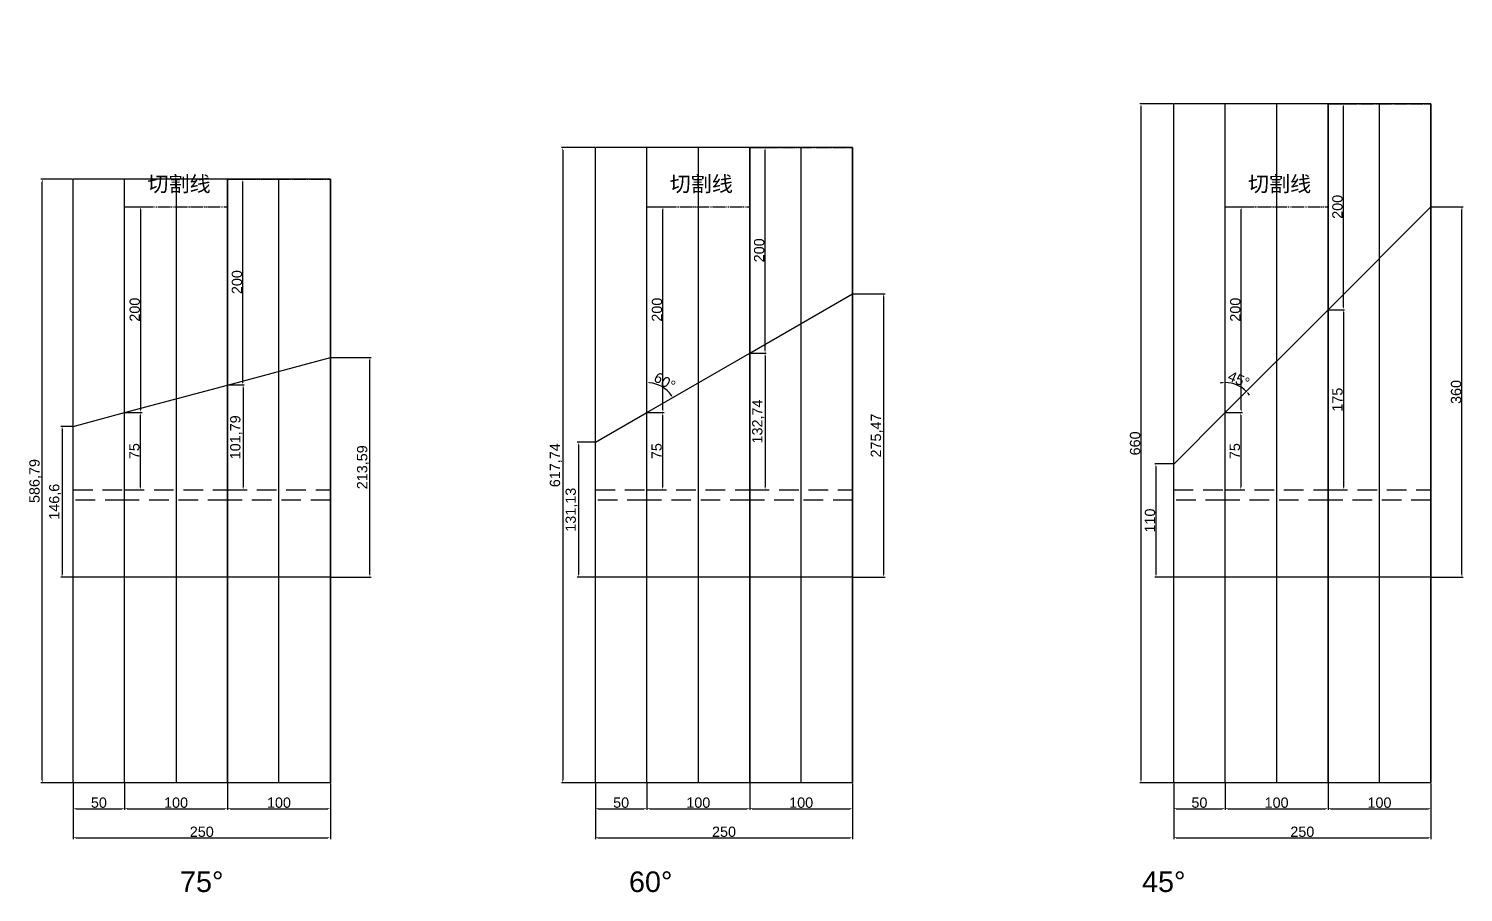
# Model space of a CAD drawing. Header units: millimetres. Extents: x 2520 to 5721, y 1105 to 1995.
# Drawn here: x 4327 to 5721, y 1155 to 1995 of the extents above; entities that cross this region are included whole.
import ezdxf

# ---------------------------------------------------------------- set-up
doc = ezdxf.new("R2010")
doc.units = ezdxf.units.MM
doc.header["$LTSCALE"] = 1.5
doc.linetypes.add('DASHED', pattern=[19.05, 12.7, -6.35])
doc.linetypes.add('JIS_09_08', pattern=[10.75, 8, -0.55, 0.55, -0.55, 0.55, -0.55])
doc.layers.add('标注', color=210, linetype='Continuous')
doc.styles.get("Standard").update_dxf_attribs({"font": 'arial.ttf'})
doc.dimstyles.new('ISO-25-JHF', dxfattribs={"dimtxt": 10, "dimasz": 2.5, "dimexe": 1.25, "dimexo": 0.625, "dimtad": 1, "dimtxsty": 'Standard', "dimcen": 2.5, "dimadec": 0, "dimazin": 0, "dimtfac": 1, "dimtmove": 0, "dimatfit": 3, "dimfxl": 1, "dimarcsym": 0})

# ---------------------------------------------------------------- blocks, each defined once
blk = doc.blocks.new('*D42')
at = {"layer": 'Defpoints', "color": 0, "transparency": 16777216}
for p in [(4419.9, 1621.5), (4419.9, 1546.5), (4435.1, 1546.5)]:
    blk.add_point(p, dxfattribs=at)
at = {"layer": '标注', "color": 0, "lineweight": -2, "transparency": 16777216}
for p, q in [((4420.5, 1621.5), (4436.4, 1621.5)), ((4435.1, 1619), (4435.1, 1549)), ((4420.5, 1546.5), (4436.4, 1546.5))]:
    blk.add_line(p, q, dxfattribs=at)
at = {"layer": '标注', "color": 0, "transparency": 16777216}
for points in [[(4434.7, 1619), (4435.5, 1619), (4435.1, 1621.5)], [(4434.7, 1549), (4435.5, 1549), (4435.1, 1546.5)]]:
    blk.add_solid(points, dxfattribs=at)
at = {"layer": '标注', "color": 0, "transparency": 16777216, "insert": (4429.4, 1584), "char_height": 10, "attachment_point": 5, "rotation": 90}
blk.add_mtext('75', dxfattribs=at)
blk = doc.blocks.new('*D43')
at = {"layer": 'Defpoints', "color": 0, "transparency": 16777216}
for p in [(4419.9, 1821.5), (4435.5, 1821.5), (4419.9, 1621.5)]:
    blk.add_point(p, dxfattribs=at)
at = {"layer": '标注', "color": 0, "lineweight": -2, "transparency": 16777216}
for p, q in [((4420.5, 1821.5), (4436.8, 1821.5)), ((4435.5, 1624), (4435.5, 1819)), ((4420.5, 1621.5), (4436.8, 1621.5))]:
    blk.add_line(p, q, dxfattribs=at)
at = {"layer": '标注', "color": 0, "transparency": 16777216}
for points in [[(4435.1, 1819), (4435.9, 1819), (4435.5, 1821.5)], [(4435.1, 1624), (4435.9, 1624), (4435.5, 1621.5)]]:
    blk.add_solid(points, dxfattribs=at)
at = {"layer": '标注', "color": 0, "transparency": 16777216, "insert": (4429.8, 1721.5), "char_height": 10, "attachment_point": 5, "rotation": 90}
blk.add_mtext('200', dxfattribs=at)
blk = doc.blocks.new('*D44')
at = {"layer": 'Defpoints', "color": 0, "transparency": 16777216}
for p in [(4519.9, 1648.3), (4519.9, 1546.5), (4535, 1546.5)]:
    blk.add_point(p, dxfattribs=at)
at = {"layer": '标注', "color": 0, "lineweight": -2, "transparency": 16777216}
for p, q in [((4520.5, 1648.3), (4536.2, 1648.3)), ((4535, 1645.8), (4535, 1549)), ((4520.5, 1546.5), (4536.2, 1546.5))]:
    blk.add_line(p, q, dxfattribs=at)
at = {"layer": '标注', "color": 0, "transparency": 16777216}
for points in [[(4534.6, 1645.8), (4535.4, 1645.8), (4535, 1648.3)], [(4534.6, 1549), (4535.4, 1549), (4535, 1546.5)]]:
    blk.add_solid(points, dxfattribs=at)
at = {"layer": '标注', "color": 0, "transparency": 16777216, "insert": (4528.4, 1597.4), "char_height": 10, "attachment_point": 5, "rotation": 90}
blk.add_mtext('101,79', dxfattribs=at)
blk = doc.blocks.new('*D45')
at = {"layer": 'Defpoints', "color": 0, "transparency": 16777216}
for p in [(4519.9, 1848.3), (4534.8, 1848.3), (4519.9, 1648.3)]:
    blk.add_point(p, dxfattribs=at)
at = {"layer": '标注', "color": 0, "lineweight": -2, "transparency": 16777216}
for p, q in [((4520.5, 1848.3), (4536, 1848.3)), ((4534.8, 1650.8), (4534.8, 1845.8)), ((4520.5, 1648.3), (4536, 1648.3))]:
    blk.add_line(p, q, dxfattribs=at)
at = {"layer": '标注', "color": 0, "transparency": 16777216}
for points in [[(4534.4, 1845.8), (4535.2, 1845.8), (4534.8, 1848.3)], [(4534.4, 1650.8), (4535.2, 1650.8), (4534.8, 1648.3)]]:
    blk.add_solid(points, dxfattribs=at)
at = {"layer": '标注', "color": 0, "transparency": 16777216, "insert": (4529.1, 1748.3), "char_height": 10, "attachment_point": 5, "rotation": 90}
blk.add_mtext('200', dxfattribs=at)
blk = doc.blocks.new('*D47')
at = {"layer": 'Defpoints', "color": 0, "transparency": 16777216}
for p in [(5489.6, 1621.5), (5489.6, 1546.5), (5504.8, 1546.5)]:
    blk.add_point(p, dxfattribs=at)
at = {"layer": '标注', "color": 0, "lineweight": -2, "transparency": 16777216}
for p, q in [((5490.2, 1621.5), (5506.1, 1621.5)), ((5504.8, 1619), (5504.8, 1549)), ((5490.2, 1546.5), (5506.1, 1546.5))]:
    blk.add_line(p, q, dxfattribs=at)
at = {"layer": '标注', "color": 0, "transparency": 16777216}
for points in [[(5504.4, 1619), (5505.2, 1619), (5504.8, 1621.5)], [(5504.4, 1549), (5505.2, 1549), (5504.8, 1546.5)]]:
    blk.add_solid(points, dxfattribs=at)
at = {"layer": '标注', "color": 0, "transparency": 16777216, "insert": (5499.1, 1584), "char_height": 10, "attachment_point": 5, "rotation": 90}
blk.add_mtext('75', dxfattribs=at)
blk = doc.blocks.new('*D48')
at = {"layer": 'Defpoints', "color": 0, "transparency": 16777216}
for p in [(5489.6, 1821.5), (5505.2, 1821.5), (5489.6, 1621.5)]:
    blk.add_point(p, dxfattribs=at)
at = {"layer": '标注', "color": 0, "lineweight": -2, "transparency": 16777216}
for p, q in [((5490.2, 1821.5), (5506.5, 1821.5)), ((5505.2, 1624), (5505.2, 1819)), ((5490.2, 1621.5), (5506.5, 1621.5))]:
    blk.add_line(p, q, dxfattribs=at)
at = {"layer": '标注', "color": 0, "transparency": 16777216}
for points in [[(5504.8, 1819), (5505.6, 1819), (5505.2, 1821.5)], [(5504.8, 1624), (5505.6, 1624), (5505.2, 1621.5)]]:
    blk.add_solid(points, dxfattribs=at)
at = {"layer": '标注', "color": 0, "transparency": 16777216, "insert": (5499.5, 1721.5), "char_height": 10, "attachment_point": 5, "rotation": 90}
blk.add_mtext('200', dxfattribs=at)
blk = doc.blocks.new('*D46')
at = {"layer": 'Defpoints', "color": 0, "transparency": 16777216}
for p in [(5589.6, 1921.5), (5604.5, 1921.5), (5589.6, 1721.5)]:
    blk.add_point(p, dxfattribs=at)
at = {"layer": '标注', "color": 0, "lineweight": -2, "transparency": 16777216}
for p, q in [((5590.2, 1921.5), (5605.7, 1921.5)), ((5604.5, 1724), (5604.5, 1919)), ((5590.2, 1721.5), (5605.7, 1721.5))]:
    blk.add_line(p, q, dxfattribs=at)
at = {"layer": '标注', "color": 0, "transparency": 16777216}
for points in [[(5604.1, 1919), (5604.9, 1919), (5604.5, 1921.5)], [(5604.1, 1724), (5604.9, 1724), (5604.5, 1721.5)]]:
    blk.add_solid(points, dxfattribs=at)
at = {"layer": '标注', "color": 0, "transparency": 16777216, "insert": (5598.8, 1821.5), "char_height": 10, "attachment_point": 5, "rotation": 90}
blk.add_mtext('200', dxfattribs=at)
blk = doc.blocks.new('*D49')
at = {"layer": 'Defpoints', "color": 0, "transparency": 16777216}
for p in [(4369.9, 1261.5), (4419.9, 1261.5), (4419.9, 1236.4)]:
    blk.add_point(p, dxfattribs=at)
at = {"layer": '标注', "color": 0, "lineweight": -2, "transparency": 16777216}
for p, q in [((4369.9, 1260.9), (4369.9, 1235.2)), ((4419.9, 1260.9), (4419.9, 1235.2)), ((4372.4, 1236.4), (4417.4, 1236.4))]:
    blk.add_line(p, q, dxfattribs=at)
at = {"layer": '标注', "color": 0, "transparency": 16777216}
for points in [[(4372.4, 1236.9), (4372.4, 1236), (4369.9, 1236.4)], [(4417.4, 1236.9), (4417.4, 1236), (4419.9, 1236.4)]]:
    blk.add_solid(points, dxfattribs=at)
at = {"layer": '标注', "color": 0, "transparency": 16777216, "insert": (4394.9, 1242.2), "char_height": 10, "attachment_point": 5}
blk.add_mtext('50', dxfattribs=at)
blk = doc.blocks.new('*D50')
at = {"layer": 'Defpoints', "color": 0, "transparency": 16777216}
for p in [(4419.9, 1261.5), (4519.9, 1261.5), (4519.9, 1236.4)]:
    blk.add_point(p, dxfattribs=at)
at = {"layer": '标注', "color": 0, "lineweight": -2, "transparency": 16777216}
for p, q in [((4419.9, 1260.9), (4419.9, 1235.2)), ((4519.9, 1260.9), (4519.9, 1235.2)), ((4422.4, 1236.4), (4517.4, 1236.4))]:
    blk.add_line(p, q, dxfattribs=at)
at = {"layer": '标注', "color": 0, "transparency": 16777216}
for points in [[(4422.4, 1236.9), (4422.4, 1236), (4419.9, 1236.4)], [(4517.4, 1236.9), (4517.4, 1236), (4519.9, 1236.4)]]:
    blk.add_solid(points, dxfattribs=at)
at = {"layer": '标注', "color": 0, "transparency": 16777216, "insert": (4469.9, 1242.2), "char_height": 10, "attachment_point": 5}
blk.add_mtext('100', dxfattribs=at)
blk = doc.blocks.new('*D51')
at = {"layer": 'Defpoints', "color": 0, "transparency": 16777216}
for p in [(4519.9, 1261.5), (4619.9, 1261.5), (4619.9, 1236.4)]:
    blk.add_point(p, dxfattribs=at)
at = {"layer": '标注', "color": 0, "lineweight": -2, "transparency": 16777216}
for p, q in [((4519.9, 1260.9), (4519.9, 1235.2)), ((4619.9, 1260.9), (4619.9, 1235.2)), ((4522.4, 1236.4), (4617.4, 1236.4))]:
    blk.add_line(p, q, dxfattribs=at)
at = {"layer": '标注', "color": 0, "transparency": 16777216}
for points in [[(4522.4, 1236.9), (4522.4, 1236), (4519.9, 1236.4)], [(4617.4, 1236.9), (4617.4, 1236), (4619.9, 1236.4)]]:
    blk.add_solid(points, dxfattribs=at)
at = {"layer": '标注', "color": 0, "transparency": 16777216, "insert": (4569.9, 1242.2), "char_height": 10, "attachment_point": 5}
blk.add_mtext('100', dxfattribs=at)
blk = doc.blocks.new('*D52')
at = {"layer": 'Defpoints', "color": 0, "transparency": 16777216}
for p in [(4369.9, 1261.5), (4619.9, 1261.5), (4619.9, 1208.2)]:
    blk.add_point(p, dxfattribs=at)
at = {"layer": '标注', "color": 0, "lineweight": -2, "transparency": 16777216}
for p, q in [((4369.9, 1260.9), (4369.9, 1206.9)), ((4619.9, 1260.9), (4619.9, 1206.9)), ((4372.4, 1208.2), (4617.4, 1208.2))]:
    blk.add_line(p, q, dxfattribs=at)
at = {"layer": '标注', "color": 0, "transparency": 16777216}
for points in [[(4372.4, 1208.6), (4372.4, 1207.8), (4369.9, 1208.2)], [(4617.4, 1208.6), (4617.4, 1207.8), (4619.9, 1208.2)]]:
    blk.add_solid(points, dxfattribs=at)
at = {"layer": '标注', "color": 0, "transparency": 16777216, "insert": (4494.9, 1213.9), "char_height": 10, "attachment_point": 5}
blk.add_mtext('250', dxfattribs=at)
blk = doc.blocks.new('*D53')
at = {"layer": 'Defpoints', "color": 0, "transparency": 16777216}
for p in [(4339.9, 1848.3), (4369.9, 1848.3), (4369.9, 1261.5)]:
    blk.add_point(p, dxfattribs=at)
at = {"layer": '标注', "color": 0, "lineweight": -2, "transparency": 16777216}
for p, q in [((4369.3, 1848.3), (4338.6, 1848.3)), ((4339.9, 1264), (4339.9, 1845.8)), ((4369.3, 1261.5), (4338.6, 1261.5))]:
    blk.add_line(p, q, dxfattribs=at)
at = {"layer": '标注', "color": 0, "transparency": 16777216}
for points in [[(4339.4, 1845.8), (4340.3, 1845.8), (4339.9, 1848.3)], [(4339.4, 1264), (4340.3, 1264), (4339.9, 1261.5)]]:
    blk.add_solid(points, dxfattribs=at)
at = {"layer": '标注', "color": 0, "transparency": 16777216, "insert": (4333.2, 1554.9), "char_height": 10, "attachment_point": 5, "rotation": 90}
blk.add_mtext('586,79', dxfattribs=at)
blk = doc.blocks.new('*D54')
at = {"layer": 'Defpoints', "color": 0, "transparency": 16777216}
for p in [(5489.6, 1921.5), (5589.6, 1721.5), (5504.2, 1646.7), (5489.6, 1621.5), (5489.6, 1261.5)]:
    blk.add_point(p, dxfattribs=at)
at = {"layer": '标注', "color": 0, "lineweight": -2, "transparency": 16777216}
for start, end in [(94.922, 99.8439), (45, 90), (35.1561, 40.078)]:
    blk.add_arc((5489.6, 1621.5), 29.1, start, end, dxfattribs=at)
at = {"layer": '标注', "color": 0, "transparency": 16777216}
for points in [[(5487.1, 1650.9), (5487.1, 1650.1), (5489.6, 1650.6)], [(5511.6, 1639.9), (5512.2, 1640.5), (5510.2, 1642.1)]]:
    blk.add_solid(points, dxfattribs=at)
at = {"layer": '标注', "color": 0, "transparency": 16777216, "insert": (5502.9, 1653.6), "char_height": 10, "attachment_point": 5, "rotation": 337.5}
blk.add_mtext('45°', dxfattribs=at)
blk = doc.blocks.new('*D55')
at = {"layer": 'Defpoints', "color": 0, "transparency": 16777216}
for p in [(5589.6, 1721.5), (5589.6, 1546.5), (5604.5, 1546.5)]:
    blk.add_point(p, dxfattribs=at)
at = {"layer": '标注', "color": 0, "lineweight": -2, "transparency": 16777216}
for p, q in [((5590.2, 1721.5), (5605.7, 1721.5)), ((5604.5, 1719), (5604.5, 1549)), ((5590.2, 1546.5), (5605.7, 1546.5))]:
    blk.add_line(p, q, dxfattribs=at)
at = {"layer": '标注', "color": 0, "transparency": 16777216}
for points in [[(5604.1, 1719), (5604.9, 1719), (5604.5, 1721.5)], [(5604.1, 1549), (5604.9, 1549), (5604.5, 1546.5)]]:
    blk.add_solid(points, dxfattribs=at)
at = {"layer": '标注', "color": 0, "transparency": 16777216, "insert": (5598.8, 1634), "char_height": 10, "attachment_point": 5, "rotation": 90}
blk.add_mtext('175', dxfattribs=at)
blk = doc.blocks.new('*D57')
at = {"layer": 'Defpoints', "color": 0, "transparency": 16777216}
for p in [(5439.6, 1261.5), (5489.6, 1261.5), (5489.6, 1236.4)]:
    blk.add_point(p, dxfattribs=at)
at = {"layer": '标注', "color": 0, "lineweight": -2, "transparency": 16777216}
for p, q in [((5439.6, 1260.9), (5439.6, 1235.2)), ((5489.6, 1260.9), (5489.6, 1235.2)), ((5442.1, 1236.4), (5487.1, 1236.4))]:
    blk.add_line(p, q, dxfattribs=at)
at = {"layer": '标注', "color": 0, "transparency": 16777216}
for points in [[(5442.1, 1236.9), (5442.1, 1236), (5439.6, 1236.4)], [(5487.1, 1236.9), (5487.1, 1236), (5489.6, 1236.4)]]:
    blk.add_solid(points, dxfattribs=at)
at = {"layer": '标注', "color": 0, "transparency": 16777216, "insert": (5464.6, 1242.2), "char_height": 10, "attachment_point": 5}
blk.add_mtext('50', dxfattribs=at)
blk = doc.blocks.new('*D58')
at = {"layer": 'Defpoints', "color": 0, "transparency": 16777216}
for p in [(5489.6, 1261.5), (5589.6, 1261.5), (5589.6, 1236.4)]:
    blk.add_point(p, dxfattribs=at)
at = {"layer": '标注', "color": 0, "lineweight": -2, "transparency": 16777216}
for p, q in [((5489.6, 1260.9), (5489.6, 1235.2)), ((5589.6, 1260.9), (5589.6, 1235.2)), ((5492.1, 1236.4), (5587.1, 1236.4))]:
    blk.add_line(p, q, dxfattribs=at)
at = {"layer": '标注', "color": 0, "transparency": 16777216}
for points in [[(5492.1, 1236.9), (5492.1, 1236), (5489.6, 1236.4)], [(5587.1, 1236.9), (5587.1, 1236), (5589.6, 1236.4)]]:
    blk.add_solid(points, dxfattribs=at)
at = {"layer": '标注', "color": 0, "transparency": 16777216, "insert": (5539.6, 1242.2), "char_height": 10, "attachment_point": 5}
blk.add_mtext('100', dxfattribs=at)
blk = doc.blocks.new('*D56')
at = {"layer": 'Defpoints', "color": 0, "transparency": 16777216}
for p in [(5589.6, 1261.5), (5689.6, 1261.5), (5689.6, 1236.4)]:
    blk.add_point(p, dxfattribs=at)
at = {"layer": '标注', "color": 0, "lineweight": -2, "transparency": 16777216}
for p, q in [((5589.6, 1260.9), (5589.6, 1235.2)), ((5689.6, 1260.9), (5689.6, 1235.2)), ((5592.1, 1236.4), (5687.1, 1236.4))]:
    blk.add_line(p, q, dxfattribs=at)
at = {"layer": '标注', "color": 0, "transparency": 16777216}
for points in [[(5592.1, 1236.9), (5592.1, 1236), (5589.6, 1236.4)], [(5687.1, 1236.9), (5687.1, 1236), (5689.6, 1236.4)]]:
    blk.add_solid(points, dxfattribs=at)
at = {"layer": '标注', "color": 0, "transparency": 16777216, "insert": (5639.6, 1242.2), "char_height": 10, "attachment_point": 5}
blk.add_mtext('100', dxfattribs=at)
blk = doc.blocks.new('*D59')
at = {"layer": 'Defpoints', "color": 0, "transparency": 16777216}
for p in [(5439.6, 1261.5), (5689.6, 1261.5), (5689.6, 1208.2)]:
    blk.add_point(p, dxfattribs=at)
at = {"layer": '标注', "color": 0, "lineweight": -2, "transparency": 16777216}
for p, q in [((5439.6, 1260.9), (5439.6, 1206.9)), ((5689.6, 1260.9), (5689.6, 1206.9)), ((5442.1, 1208.2), (5687.1, 1208.2))]:
    blk.add_line(p, q, dxfattribs=at)
at = {"layer": '标注', "color": 0, "transparency": 16777216}
for points in [[(5442.1, 1208.6), (5442.1, 1207.8), (5439.6, 1208.2)], [(5687.1, 1208.6), (5687.1, 1207.8), (5689.6, 1208.2)]]:
    blk.add_solid(points, dxfattribs=at)
at = {"layer": '标注', "color": 0, "transparency": 16777216, "insert": (5564.6, 1213.9), "char_height": 10, "attachment_point": 5}
blk.add_mtext('250', dxfattribs=at)
blk = doc.blocks.new('*D60')
at = {"layer": 'Defpoints', "color": 0, "transparency": 16777216}
for p in [(5439.6, 1921.5), (5407.8, 1261.5), (5439.6, 1261.5)]:
    blk.add_point(p, dxfattribs=at)
at = {"layer": '标注', "color": 0, "lineweight": -2, "transparency": 16777216}
for p, q in [((5439, 1921.5), (5406.6, 1921.5)), ((5407.8, 1919), (5407.8, 1264)), ((5439, 1261.5), (5406.6, 1261.5))]:
    blk.add_line(p, q, dxfattribs=at)
at = {"layer": '标注', "color": 0, "transparency": 16777216}
for points in [[(5407.4, 1919), (5408.2, 1919), (5407.8, 1921.5)], [(5407.4, 1264), (5408.2, 1264), (5407.8, 1261.5)]]:
    blk.add_solid(points, dxfattribs=at)
at = {"layer": '标注', "color": 0, "transparency": 16777216, "insert": (5402.1, 1591.5), "char_height": 10, "attachment_point": 5, "rotation": 90}
blk.add_mtext('660', dxfattribs=at)
blk = doc.blocks.new('*D61')
at = {"layer": 'Defpoints', "color": 0, "transparency": 16777216}
for p in [(4619.9, 1675.1), (4658.3, 1675.1), (4619.9, 1461.5)]:
    blk.add_point(p, dxfattribs=at)
at = {"layer": '标注', "color": 0, "lineweight": -2, "transparency": 16777216}
for p, q in [((4620.5, 1675.1), (4659.6, 1675.1)), ((4658.3, 1464), (4658.3, 1672.6)), ((4620.5, 1461.5), (4659.6, 1461.5))]:
    blk.add_line(p, q, dxfattribs=at)
at = {"layer": '标注', "color": 0, "transparency": 16777216}
for points in [[(4657.9, 1672.6), (4658.7, 1672.6), (4658.3, 1675.1)], [(4657.9, 1464), (4658.7, 1464), (4658.3, 1461.5)]]:
    blk.add_solid(points, dxfattribs=at)
at = {"layer": '标注', "color": 0, "transparency": 16777216, "insert": (4651.7, 1568.3), "char_height": 10, "attachment_point": 5, "rotation": 90}
blk.add_mtext('213,59', dxfattribs=at)
blk = doc.blocks.new('*D62')
at = {"layer": 'Defpoints', "color": 0, "transparency": 16777216}
for p in [(5689.6, 1821.5), (5719.8, 1821.5), (5689.6, 1461.5)]:
    blk.add_point(p, dxfattribs=at)
at = {"layer": '标注', "color": 0, "lineweight": -2, "transparency": 16777216}
for p, q in [((5690.2, 1821.5), (5721.1, 1821.5)), ((5719.8, 1464), (5719.8, 1819)), ((5690.2, 1461.5), (5721.1, 1461.5))]:
    blk.add_line(p, q, dxfattribs=at)
at = {"layer": '标注', "color": 0, "transparency": 16777216}
for points in [[(5719.4, 1819), (5720.3, 1819), (5719.8, 1821.5)], [(5719.4, 1464), (5720.3, 1464), (5719.8, 1461.5)]]:
    blk.add_solid(points, dxfattribs=at)
at = {"layer": '标注', "color": 0, "transparency": 16777216, "insert": (5714.1, 1641.5), "char_height": 10, "attachment_point": 5, "rotation": 90}
blk.add_mtext('360', dxfattribs=at)
blk = doc.blocks.new('*D69')
at = {"layer": 'Defpoints', "color": 0, "transparency": 16777216}
for p in [(4927.5, 1621.5), (4927.5, 1546.5), (4942.7, 1546.5)]:
    blk.add_point(p, dxfattribs=at)
at = {"layer": '标注', "color": 0, "lineweight": -2, "transparency": 16777216}
for p, q in [((4928.1, 1621.5), (4944, 1621.5)), ((4942.7, 1619), (4942.7, 1549)), ((4928.1, 1546.5), (4944, 1546.5))]:
    blk.add_line(p, q, dxfattribs=at)
at = {"layer": '标注', "color": 0, "transparency": 16777216}
for points in [[(4942.3, 1619), (4943.1, 1619), (4942.7, 1621.5)], [(4942.3, 1549), (4943.1, 1549), (4942.7, 1546.5)]]:
    blk.add_solid(points, dxfattribs=at)
at = {"layer": '标注', "color": 0, "transparency": 16777216, "insert": (4937, 1584), "char_height": 10, "attachment_point": 5, "rotation": 90}
blk.add_mtext('75', dxfattribs=at)
blk = doc.blocks.new('*D70')
at = {"layer": 'Defpoints', "color": 0, "transparency": 16777216}
for p in [(4927.5, 1821.5), (4943.1, 1821.5), (4927.5, 1621.5)]:
    blk.add_point(p, dxfattribs=at)
at = {"layer": '标注', "color": 0, "lineweight": -2, "transparency": 16777216}
for p, q in [((4928.1, 1821.5), (4944.4, 1821.5)), ((4943.1, 1624), (4943.1, 1819)), ((4928.1, 1621.5), (4944.4, 1621.5))]:
    blk.add_line(p, q, dxfattribs=at)
at = {"layer": '标注', "color": 0, "transparency": 16777216}
for points in [[(4942.7, 1819), (4943.5, 1819), (4943.1, 1821.5)], [(4942.7, 1624), (4943.5, 1624), (4943.1, 1621.5)]]:
    blk.add_solid(points, dxfattribs=at)
at = {"layer": '标注', "color": 0, "transparency": 16777216, "insert": (4937.4, 1721.5), "char_height": 10, "attachment_point": 5, "rotation": 90}
blk.add_mtext('200', dxfattribs=at)
blk = doc.blocks.new('*D63')
at = {"layer": 'Defpoints', "color": 0, "transparency": 16777216}
for p in [(5027.5, 1879.2), (5042.4, 1879.2), (5027.5, 1679.2)]:
    blk.add_point(p, dxfattribs=at)
at = {"layer": '标注', "color": 0, "lineweight": -2, "transparency": 16777216}
for p, q in [((5028.1, 1879.2), (5043.6, 1879.2)), ((5042.4, 1681.7), (5042.4, 1876.7)), ((5028.1, 1679.2), (5043.6, 1679.2))]:
    blk.add_line(p, q, dxfattribs=at)
at = {"layer": '标注', "color": 0, "transparency": 16777216}
for points in [[(5042, 1876.7), (5042.8, 1876.7), (5042.4, 1879.2)], [(5042, 1681.7), (5042.8, 1681.7), (5042.4, 1679.2)]]:
    blk.add_solid(points, dxfattribs=at)
at = {"layer": '标注', "color": 0, "transparency": 16777216, "insert": (5036.7, 1779.2), "char_height": 10, "attachment_point": 5, "rotation": 90}
blk.add_mtext('200', dxfattribs=at)
blk = doc.blocks.new('*D71')
at = {"layer": 'Defpoints', "color": 0, "transparency": 16777216}
for p in [(4927.5, 1994.7), (5027.5, 1679.2), (4946.2, 1643.8), (4927.5, 1621.5), (4927.5, 1261.5)]:
    blk.add_point(p, dxfattribs=at)
at = {"layer": '标注', "color": 0, "lineweight": -2, "transparency": 16777216}
blk.add_arc((4927.5, 1621.5), 29.1, 34.922, 85.078, dxfattribs=at)
at = {"layer": '标注', "color": 0, "transparency": 16777216}
for points in [[(4930, 1650.1), (4930, 1650.9), (4927.5, 1650.6)], [(4951.7, 1638.4), (4951, 1637.9), (4952.7, 1636)]]:
    blk.add_solid(points, dxfattribs=at)
at = {"layer": '标注', "color": 0, "transparency": 16777216, "insert": (4944.9, 1651.7), "char_height": 10, "attachment_point": 5, "rotation": 330}
blk.add_mtext('60°', dxfattribs=at)
blk = doc.blocks.new('*D64')
at = {"layer": 'Defpoints', "color": 0, "transparency": 16777216}
for p in [(5027.5, 1679.2), (5027.5, 1546.5), (5042.4, 1546.5)]:
    blk.add_point(p, dxfattribs=at)
at = {"layer": '标注', "color": 0, "lineweight": -2, "transparency": 16777216}
for p, q in [((5028.1, 1679.2), (5043.6, 1679.2)), ((5042.4, 1676.7), (5042.4, 1549)), ((5028.1, 1546.5), (5043.6, 1546.5))]:
    blk.add_line(p, q, dxfattribs=at)
at = {"layer": '标注', "color": 0, "transparency": 16777216}
for points in [[(5042, 1676.7), (5042.8, 1676.7), (5042.4, 1679.2)], [(5042, 1549), (5042.8, 1549), (5042.4, 1546.5)]]:
    blk.add_solid(points, dxfattribs=at)
at = {"layer": '标注', "color": 0, "transparency": 16777216, "insert": (5035.8, 1612.8), "char_height": 10, "attachment_point": 5, "rotation": 90}
blk.add_mtext('132,74', dxfattribs=at)
blk = doc.blocks.new('*D65')
at = {"layer": 'Defpoints', "color": 0, "transparency": 16777216}
for p in [(4877.5, 1261.5), (4927.5, 1261.5), (4927.5, 1236.4)]:
    blk.add_point(p, dxfattribs=at)
at = {"layer": '标注', "color": 0, "lineweight": -2, "transparency": 16777216}
for p, q in [((4877.5, 1260.9), (4877.5, 1235.2)), ((4927.5, 1260.9), (4927.5, 1235.2)), ((4880, 1236.4), (4925, 1236.4))]:
    blk.add_line(p, q, dxfattribs=at)
at = {"layer": '标注', "color": 0, "transparency": 16777216}
for points in [[(4880, 1236.9), (4880, 1236), (4877.5, 1236.4)], [(4925, 1236.9), (4925, 1236), (4927.5, 1236.4)]]:
    blk.add_solid(points, dxfattribs=at)
at = {"layer": '标注', "color": 0, "transparency": 16777216, "insert": (4902.5, 1242.2), "char_height": 10, "attachment_point": 5}
blk.add_mtext('50', dxfattribs=at)
blk = doc.blocks.new('*D66')
at = {"layer": 'Defpoints', "color": 0, "transparency": 16777216}
for p in [(4927.5, 1261.5), (5027.5, 1261.5), (5027.5, 1236.4)]:
    blk.add_point(p, dxfattribs=at)
at = {"layer": '标注', "color": 0, "lineweight": -2, "transparency": 16777216}
for p, q in [((4927.5, 1260.9), (4927.5, 1235.2)), ((5027.5, 1260.9), (5027.5, 1235.2)), ((4930, 1236.4), (5025, 1236.4))]:
    blk.add_line(p, q, dxfattribs=at)
at = {"layer": '标注', "color": 0, "transparency": 16777216}
for points in [[(4930, 1236.9), (4930, 1236), (4927.5, 1236.4)], [(5025, 1236.9), (5025, 1236), (5027.5, 1236.4)]]:
    blk.add_solid(points, dxfattribs=at)
at = {"layer": '标注', "color": 0, "transparency": 16777216, "insert": (4977.5, 1242.2), "char_height": 10, "attachment_point": 5}
blk.add_mtext('100', dxfattribs=at)
blk = doc.blocks.new('*D67')
at = {"layer": 'Defpoints', "color": 0, "transparency": 16777216}
for p in [(5027.5, 1261.5), (5127.5, 1261.5), (5127.5, 1236.4)]:
    blk.add_point(p, dxfattribs=at)
at = {"layer": '标注', "color": 0, "lineweight": -2, "transparency": 16777216}
for p, q in [((5027.5, 1260.9), (5027.5, 1235.2)), ((5127.5, 1260.9), (5127.5, 1235.2)), ((5030, 1236.4), (5125, 1236.4))]:
    blk.add_line(p, q, dxfattribs=at)
at = {"layer": '标注', "color": 0, "transparency": 16777216}
for points in [[(5030, 1236.9), (5030, 1236), (5027.5, 1236.4)], [(5125, 1236.9), (5125, 1236), (5127.5, 1236.4)]]:
    blk.add_solid(points, dxfattribs=at)
at = {"layer": '标注', "color": 0, "transparency": 16777216, "insert": (5077.5, 1242.2), "char_height": 10, "attachment_point": 5}
blk.add_mtext('100', dxfattribs=at)
blk = doc.blocks.new('*D68')
at = {"layer": 'Defpoints', "color": 0, "transparency": 16777216}
for p in [(4877.5, 1261.5), (5127.5, 1261.5), (5127.5, 1208.2)]:
    blk.add_point(p, dxfattribs=at)
at = {"layer": '标注', "color": 0, "lineweight": -2, "transparency": 16777216}
for p, q in [((4877.5, 1260.9), (4877.5, 1206.9)), ((5127.5, 1260.9), (5127.5, 1206.9)), ((4880, 1208.2), (5125, 1208.2))]:
    blk.add_line(p, q, dxfattribs=at)
at = {"layer": '标注', "color": 0, "transparency": 16777216}
for points in [[(4880, 1208.6), (4880, 1207.8), (4877.5, 1208.2)], [(5125, 1208.6), (5125, 1207.8), (5127.5, 1208.2)]]:
    blk.add_solid(points, dxfattribs=at)
at = {"layer": '标注', "color": 0, "transparency": 16777216, "insert": (5002.5, 1213.9), "char_height": 10, "attachment_point": 5}
blk.add_mtext('250', dxfattribs=at)
blk = doc.blocks.new('*D72')
at = {"layer": 'Defpoints', "color": 0, "transparency": 16777216}
for p in [(4877.5, 1879.2), (4845.7, 1261.5), (4877.5, 1261.5)]:
    blk.add_point(p, dxfattribs=at)
at = {"layer": '标注', "color": 0, "lineweight": -2, "transparency": 16777216}
for p, q in [((4876.9, 1879.2), (4844.5, 1879.2)), ((4845.7, 1876.7), (4845.7, 1264)), ((4876.9, 1261.5), (4844.5, 1261.5))]:
    blk.add_line(p, q, dxfattribs=at)
at = {"layer": '标注', "color": 0, "transparency": 16777216}
for points in [[(4845.3, 1876.7), (4846.1, 1876.7), (4845.7, 1879.2)], [(4845.3, 1264), (4846.1, 1264), (4845.7, 1261.5)]]:
    blk.add_solid(points, dxfattribs=at)
at = {"layer": '标注', "color": 0, "transparency": 16777216, "insert": (4839.1, 1570.3), "char_height": 10, "attachment_point": 5, "rotation": 90}
blk.add_mtext('617,74', dxfattribs=at)
blk = doc.blocks.new('*D73')
at = {"layer": 'Defpoints', "color": 0, "transparency": 16777216}
for p in [(5127.5, 1736.9), (5157.7, 1736.9), (5127.5, 1461.5)]:
    blk.add_point(p, dxfattribs=at)
at = {"layer": '标注', "color": 0, "lineweight": -2, "transparency": 16777216}
for p, q in [((5128.1, 1736.9), (5159, 1736.9)), ((5157.7, 1464), (5157.7, 1734.4)), ((5128.1, 1461.5), (5159, 1461.5))]:
    blk.add_line(p, q, dxfattribs=at)
at = {"layer": '标注', "color": 0, "transparency": 16777216}
for points in [[(5157.3, 1734.4), (5158.2, 1734.4), (5157.7, 1736.9)], [(5157.3, 1464), (5158.2, 1464), (5157.7, 1461.5)]]:
    blk.add_solid(points, dxfattribs=at)
at = {"layer": '标注', "color": 0, "transparency": 16777216, "insert": (5151.1, 1599.2), "char_height": 10, "attachment_point": 5, "rotation": 90}
blk.add_mtext('275,47', dxfattribs=at)
blk = doc.blocks.new('*D74')
at = {"layer": 'Defpoints', "color": 0, "transparency": 16777216}
for p in [(5439.6, 1571.5), (5422.3, 1461.5), (5439.6, 1461.5)]:
    blk.add_point(p, dxfattribs=at)
at = {"layer": '标注', "color": 0, "lineweight": -2, "transparency": 16777216}
for p, q in [((5439, 1571.5), (5421.1, 1571.5)), ((5422.3, 1569), (5422.3, 1464)), ((5439, 1461.5), (5421.1, 1461.5))]:
    blk.add_line(p, q, dxfattribs=at)
at = {"layer": '标注', "color": 0, "transparency": 16777216}
for points in [[(5421.9, 1569), (5422.7, 1569), (5422.3, 1571.5)], [(5421.9, 1464), (5422.7, 1464), (5422.3, 1461.5)]]:
    blk.add_solid(points, dxfattribs=at)
at = {"layer": '标注', "color": 0, "transparency": 16777216, "insert": (5416.6, 1516.5), "char_height": 10, "attachment_point": 5, "rotation": 90}
blk.add_mtext('110', dxfattribs=at)
blk = doc.blocks.new('*D75')
at = {"layer": 'Defpoints', "color": 0, "transparency": 16777216}
for p in [(4877.5, 1592.6), (4861, 1461.5), (4877.5, 1461.5)]:
    blk.add_point(p, dxfattribs=at)
at = {"layer": '标注', "color": 0, "lineweight": -2, "transparency": 16777216}
for p, q in [((4876.9, 1592.6), (4859.7, 1592.6)), ((4861, 1590.1), (4861, 1464)), ((4876.9, 1461.5), (4859.7, 1461.5))]:
    blk.add_line(p, q, dxfattribs=at)
at = {"layer": '标注', "color": 0, "transparency": 16777216}
for points in [[(4860.6, 1590.1), (4861.4, 1590.1), (4861, 1592.6)], [(4860.6, 1464), (4861.4, 1464), (4861, 1461.5)]]:
    blk.add_solid(points, dxfattribs=at)
at = {"layer": '标注', "color": 0, "transparency": 16777216, "insert": (4854.4, 1527), "char_height": 10, "attachment_point": 5, "rotation": 90}
blk.add_mtext('131,13', dxfattribs=at)
blk = doc.blocks.new('*D76')
at = {"layer": 'Defpoints', "color": 0, "transparency": 16777216}
for p in [(4369.9, 1608.1), (4359.1, 1461.5), (4369.9, 1461.5)]:
    blk.add_point(p, dxfattribs=at)
at = {"layer": '标注', "color": 0, "lineweight": -2, "transparency": 16777216}
for p, q in [((4369.3, 1608.1), (4357.8, 1608.1)), ((4359.1, 1605.6), (4359.1, 1464)), ((4369.3, 1461.5), (4357.8, 1461.5))]:
    blk.add_line(p, q, dxfattribs=at)
at = {"layer": '标注', "color": 0, "transparency": 16777216}
for points in [[(4358.6, 1605.6), (4359.5, 1605.6), (4359.1, 1608.1)], [(4358.6, 1464), (4359.5, 1464), (4359.1, 1461.5)]]:
    blk.add_solid(points, dxfattribs=at)
at = {"layer": '标注', "color": 0, "transparency": 16777216, "insert": (4352.4, 1534.8), "char_height": 10, "attachment_point": 5, "rotation": 90}
blk.add_mtext('146,6', dxfattribs=at)

msp = doc.modelspace()

# ---------------------------------------------------------------- linework, layer by layer
for p, q in [((5439.599, 1261.479), (5439.599, 1921.479)), ((5689.599, 1921.479), (5439.599, 1921.479)), ((5489.599, 1261.479), (5489.599, 1921.479)), ((5539.599, 1921.479), (5539.599, 1261.479)), ((5589.599, 1921.479), (5589.599, 1261.479)), ((5589.599, 1261.479), (5589.599, 1921.479)), ((5639.599, 1261.479), (5639.599, 1921.479)), ((5689.599, 1921.479), (5689.599, 1261.479)), ((5689.599, 1261.479), (5689.599, 1921.479)), ((4877.499, 1261.479), (4877.499, 1879.214)), ((5127.499, 1879.214), (4877.499, 1879.214)), ((4927.499, 1261.479), (4927.499, 1879.214)), ((4977.499, 1879.214), (4977.499, 1261.479)), ((5027.499, 1879.214), (5027.499, 1261.479)), ((5027.499, 1261.479), (5027.499, 1879.214)), ((5077.499, 1261.479), (5077.499, 1879.214)), ((5127.499, 1879.214), (5127.499, 1261.479)), ((5127.499, 1261.479), (5127.499, 1879.214)), ((4369.889, 1261.479), (4369.889, 1848.479)), ((4619.889, 1848.479), (4369.889, 1848.479)), ((4419.889, 1261.479), (4419.889, 1848.479)), ((4469.889, 1848.479), (4469.889, 1261.479)), ((4519.889, 1848.479), (4519.889, 1261.479)), ((4519.889, 1261.479), (4519.889, 1848.479)), ((4569.889, 1261.479), (4569.889, 1848.479)), ((4619.889, 1848.479), (4619.889, 1261.479)), ((4619.889, 1261.479), (4619.889, 1848.479)), ((5589.599, 1721.479), (5689.599, 1821.479)), ((5027.499, 1679.214), (5127.499, 1736.949)), ((5489.599, 1621.479), (5589.599, 1721.479)), ((4519.889, 1648.274), (4619.889, 1675.069)), ((4927.499, 1621.479), (5027.499, 1679.214)), ((4419.889, 1621.479), (4519.889, 1648.274)), ((4369.889, 1608.081), (4419.889, 1621.479)), ((4877.499, 1592.611), (4927.499, 1621.479)), ((5439.599, 1571.479), (5489.599, 1621.479)), ((4419.889, 1461.479), (4369.889, 1461.479)), ((4519.889, 1461.479), (4419.889, 1461.479)), ((4619.889, 1461.479), (4519.889, 1461.479)), ((4927.499, 1461.479), (4877.499, 1461.479)), ((5027.499, 1461.479), (4927.499, 1461.479)), ((5127.499, 1461.479), (5027.499, 1461.479)), ((5489.599, 1461.479), (5439.599, 1461.479)), ((5589.599, 1461.479), (5489.599, 1461.479)), ((5689.599, 1461.479), (5589.599, 1461.479)), ((4419.889, 1261.479), (4369.889, 1261.479)), ((4519.889, 1261.479), (4419.889, 1261.479)), ((4619.889, 1261.479), (4519.889, 1261.479)), ((4927.499, 1261.479), (4877.499, 1261.479)), ((5027.499, 1261.479), (4927.499, 1261.479)), ((5127.499, 1261.479), (5027.499, 1261.479)), ((5489.599, 1261.479), (5439.599, 1261.479)), ((5589.599, 1261.479), (5489.599, 1261.479)), ((5689.599, 1261.479), (5589.599, 1261.479))]:
    msp.add_line(p, q)
at = {"linetype": 'JIS_09_08'}
for p, q in [((5589.599, 1921.479), (5689.599, 1921.479)), ((5027.499, 1879.214), (5127.499, 1879.214)), ((4519.889, 1848.479), (4619.889, 1848.479)), ((4419.889, 1821.479), (4519.889, 1821.479)), ((4927.499, 1821.479), (5027.499, 1821.479)), ((5489.599, 1821.479), (5589.599, 1821.479))]:
    msp.add_line(p, q, dxfattribs=at)
at = {"linetype": 'DASHED'}
for p, q in [((4369.889, 1546.479), (4419.889, 1546.479)), ((4419.889, 1536.479), (4369.889, 1536.479)), ((4419.889, 1546.479), (4519.889, 1546.479)), ((4519.889, 1536.479), (4419.889, 1536.479)), ((4519.889, 1546.479), (4619.889, 1546.479)), ((4619.889, 1536.479), (4519.889, 1536.479)), ((4877.499, 1546.479), (4927.499, 1546.479)), ((4927.499, 1536.479), (4877.499, 1536.479)), ((4927.499, 1546.479), (5027.499, 1546.479)), ((5027.499, 1536.479), (4927.499, 1536.479)), ((5027.499, 1546.479), (5127.499, 1546.479)), ((5127.499, 1536.479), (5027.499, 1536.479)), ((5439.599, 1546.479), (5489.599, 1546.479)), ((5489.599, 1536.479), (5439.599, 1536.479)), ((5489.599, 1546.479), (5589.599, 1546.479)), ((5589.599, 1536.479), (5489.599, 1536.479)), ((5589.599, 1546.479), (5689.599, 1546.479)), ((5689.599, 1536.479), (5589.599, 1536.479))]:
    msp.add_line(p, q, dxfattribs=at)

# ---------------------------------------------------------------- texts
at = {"char_height": 20, "attachment_point": 1}
for s, width, insert in [('{\\fSimSun|b0|i0|c134|p34;\\H0.75x;切割线} ', 257.91357, (4442.105, 1851.293)), ('{\\fSimSun|b0|i0|c134|p34;\\H0.75x;切割线} ', 257.91357, (4949.715, 1851.293)), ('{\\fSimSun|b0|i0|c134|p34;\\H0.75x;切割线} ', 257.91357, (5511.815, 1851.293)), ('75° ', 70.10425, (4473.748, 1175.373)), ('60° ', 70.10425, (4910.122, 1175.373)), ('45° ', 70.10425, (5408.834, 1175.373))]:
    msp.add_mtext_dynamic_manual_height_columns(s, width=width, gutter_width=12.5, heights=[0], dxfattribs=dict(at, insert=insert))

# ---------------------------------------------------------------- dimensions: what is measured, and where the dimension line sits
at = {"layer": '标注'}
for base, line1, line2, picture, middle in [((4946.211, 1643.779), ((4927.499, 1261.479), (4927.499, 1994.684)), ((4927.499, 1621.479), (5027.499, 1679.214)), '*D71', (4944.92, 1651.653)), ((5504.155, 1646.69), ((5489.599, 1261.479), (5489.599, 1921.479)), ((5489.599, 1621.479), (5589.599, 1721.479)), '*D54', (5502.925, 1653.649))]:
    dim = msp.add_angular_dim_2l(base=base, line1=line1, line2=line2, dimstyle='ISO-25-JHF', dxfattribs=at)
    dim.commit()
    dim.dimension.update_dxf_attribs({"geometry": picture, "text_midpoint": middle})
for p1, p2, distance, picture, middle in [((5439.599, 1921.479), (5439.599, 1261.479), -31.786, '*D60', (5402.083, 1591.479)), ((5589.599, 1721.479), (5589.599, 1921.479), -14.896, '*D46', (5598.765, 1821.479)), ((4877.49911, 1879.21382), (4877.49911, 1261.47879), -31.78618, '*D72', (4839.07838, 1570.34631)), ((5027.499, 1679.214), (5027.499, 1879.214), -14.896, '*D63', (5036.665, 1779.214)), ((4369.8892, 1261.4788), (4369.8892, 1848.2737), 30.0356, '*D53', (4333.219, 1554.8763)), ((4519.889, 1648.274), (4519.889, 1848.274), -14.896, '*D45', (4529.055, 1748.274)), ((4419.889, 1621.479), (4419.889, 1821.479), -15.629, '*D43', (4429.787, 1721.479)), ((4927.499, 1621.479), (4927.499, 1821.479), -15.629, '*D70', (4937.397, 1721.479)), ((5489.599, 1621.479), (5489.599, 1821.479), -15.629, '*D48', (5499.497, 1721.479)), ((5689.599, 1461.479), (5689.599, 1821.479), -30.24, '*D62', (5714.105, 1641.479)), ((5127.499, 1461.479), (5127.499, 1736.949), -30.24, '*D73', (5151.104, 1599.214)), ((5589.599, 1721.479), (5589.599, 1546.479), 14.896, '*D55', (5598.765, 1633.979)), ((4619.889, 1461.479), (4619.889, 1675.069), -38.419, '*D61', (4651.674, 1568.274)), ((5027.49911, 1679.21382), (5027.49911, 1546.47879), 14.89613, '*D64', (5035.76069, 1612.84631)), ((4519.8892, 1648.2737), (4519.8892, 1546.4788), 15.1045, '*D44', (4528.3591, 1597.3763)), ((4419.889, 1621.479), (4419.889, 1546.479), 15.212, '*D42', (4429.391, 1583.979)), ((4927.499, 1621.479), (4927.499, 1546.479), 15.212, '*D69', (4937.001, 1583.979)), ((5489.599, 1621.479), (5489.599, 1546.479), 15.212, '*D47', (5499.101, 1583.979)), ((4369.889, 1608.081), (4369.889, 1461.479), -10.837, '*D76', (4352.418, 1534.78)), ((4877.499, 1592.611), (4877.499, 1461.479), -16.514, '*D75', (4854.351, 1527.045)), ((5439.599, 1571.479), (5439.599, 1461.479), -17.275, '*D74', (5416.594, 1516.479)), ((4369.889, 1261.479), (4419.889, 1261.479), -25.041, '*D49', (4394.889, 1242.168)), ((4369.889, 1261.479), (4619.889, 1261.479), -53.305, '*D52', (4494.889, 1213.904)), ((4419.889, 1261.479), (4519.889, 1261.479), -25.041, '*D50', (4469.889, 1242.168)), ((4519.889, 1261.479), (4619.889, 1261.479), -25.041, '*D51', (4569.889, 1242.168)), ((4877.499, 1261.479), (4927.499, 1261.479), -25.041, '*D65', (4902.499, 1242.168)), ((4877.499, 1261.479), (5127.499, 1261.479), -53.305, '*D68', (5002.499, 1213.904)), ((4927.499, 1261.479), (5027.499, 1261.479), -25.041, '*D66', (4977.499, 1242.168)), ((5027.499, 1261.479), (5127.499, 1261.479), -25.041, '*D67', (5077.499, 1242.168)), ((5439.599, 1261.479), (5489.599, 1261.479), -25.041, '*D57', (5464.599, 1242.168)), ((5439.599, 1261.479), (5689.599, 1261.479), -53.305, '*D59', (5564.599, 1213.904)), ((5489.599, 1261.479), (5589.599, 1261.479), -25.041, '*D58', (5539.599, 1242.168)), ((5589.599, 1261.479), (5689.599, 1261.479), -25.041, '*D56', (5639.599, 1242.168))]:
    dim = msp.add_aligned_dim(p1=p1, p2=p2, distance=distance, dimstyle='ISO-25-JHF', dxfattribs=at)
    dim.commit()
    dim.dimension.update_dxf_attribs({"geometry": picture, "text_midpoint": middle})

doc.saveas('drawing.dxf')
